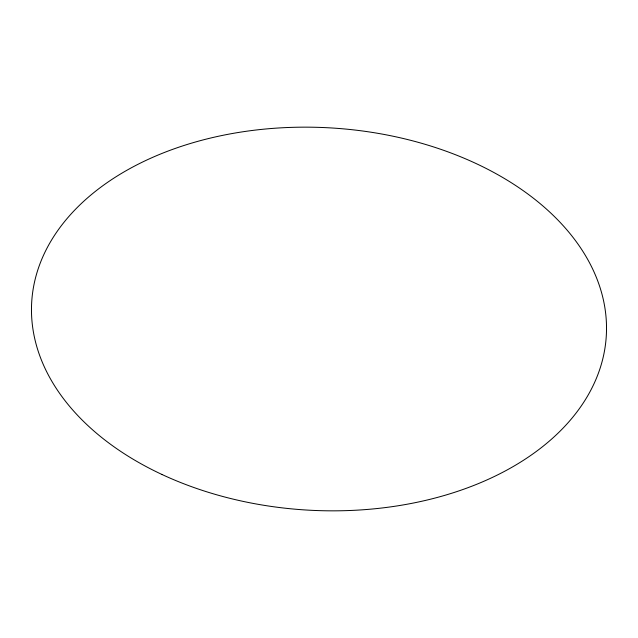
<?xml version="1.0" encoding="UTF-8"?>
<svg xmlns="http://www.w3.org/2000/svg" width="638" height="638" viewBox="0 0 638 638"><rect width="100%" height="100%" fill="white"/><g stroke="black" fill="none" stroke-linecap="round" stroke-linejoin="round"><path stroke-width="0.96" d="M161.996 474.489A287.786 191.44 3.3 0 0 606.1 338.563A287.786 191.44 3.3 0 0 188.904 143.941A287.786 191.44 3.3 0 0 161.996 474.489"/></g></svg>
